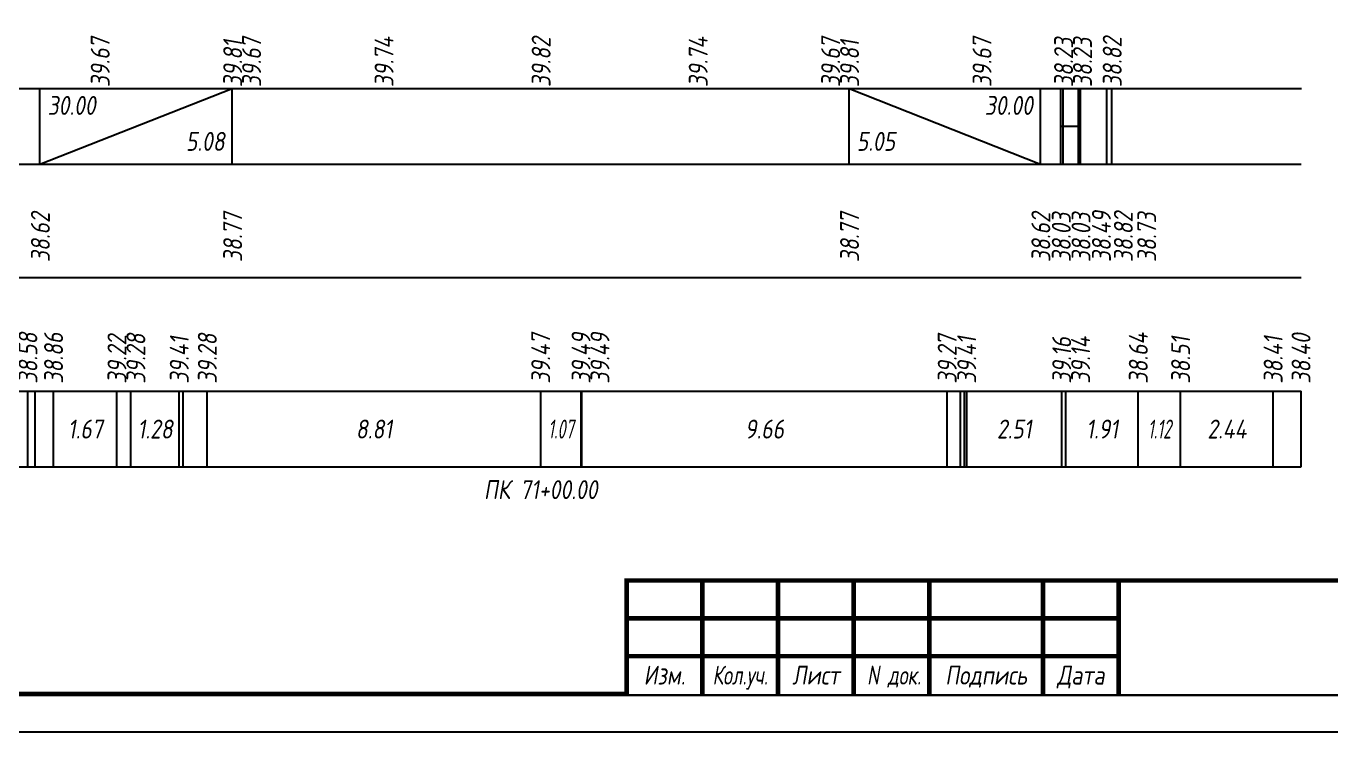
# Model space of a CAD drawing. Extents: x -717 to 1451, y -133302 to 233.
# Drawn here: x 120.6 to 293, y -112119.4 to -112026.2 of the extents above; entities that cross this region are included whole.
import ezdxf
from ezdxf.enums import TextEntityAlignment as Align

# ---------------------------------------------------------------- set-up
doc = ezdxf.new("R2010")
doc.units = 0
for name, color, linetype in [('Зарамочное оформление', 7, 'Continuous'), ('Код_510', 7, 'Continuous'), ('Код_514', 1, 'Continuous'), ('Код_516', 1, 'Continuous'), ('Подписи поперечников', 7, 'Continuous'), ('Таблица', 7, 'Continuous')]:
    doc.layers.add(name, color=color, linetype=linetype)
doc.styles.add('М', font='romand.shx', dxfattribs={"width": 0.8, "oblique": 10, "height": 2.5})

# ---------------------------------------------------------------- blocks, each defined once
blk = doc.blocks.new('Штамп')
at = {"linetype": 'Continuous'}
blk.add_wipeout([(199.95, -411.25), (384.95, -411.25), (384.95, -426.25), (199.95, -426.25)], dxfattribs=at).dxf.layer = 'Зарамочное оформление'
at = {"layer": 'Зарамочное оформление', "linetype": 'Continuous', "lineweight": -3, "const_width": 0.6, "flags": 128}
for points in [[(199.95, -426.25), (199.95, -411.25), (384.95, -411.25)], [(209.95, -411.25), (209.95, -426.25)], [(219.95, -411.25), (219.95, -426.25)], [(229.95, -411.25), (229.95, -426.25)], [(239.95, -411.25), (239.95, -426.25)], [(254.95, -411.25), (254.95, -426.25)], [(264.95, -411.25), (264.95, -426.25)], [(199.95, -416.25), (264.95, -416.25)], [(199.95, -421.25), (264.95, -421.25)]]:
    blk.add_lwpolyline(points, dxfattribs=at)
at = {"layer": 'Зарамочное оформление', "linetype": 'Continuous', "style": 'М', "oblique": 10}
for s, width, p in [('Изм.', 0.8, (204.95, -423.75)), ('Кол.уч.', 0.7, (214.95, -423.75)), ('Лист', 0.8, (224.95, -423.75)), ('N док.', 0.7, (235.28, -423.75)), ('Подпись', 0.8, (247.45, -423.75)), ('Дата', 0.8, (259.95, -423.75))]:
    blk.add_text(s, height=2.5, dxfattribs=dict(at, width=width)).set_placement(p, align=Align.MIDDLE_CENTER)
blk = doc.blocks.new('шифр')
blk.add_blockref('Штамп', (0, -111748))

msp = doc.modelspace()

# ---------------------------------------------------------------- linework, layer by layer
at = {"flags": 128}
msp.add_lwpolyline([(-30.054, -112119.421), (389.946, -112119.421), (389.946, -111822.421), (-30.054, -111822.421)], close=True, dxfattribs=at)
at = {"const_width": 0.6, "flags": 128}
msp.add_lwpolyline([(-10.054, -112114.421), (384.946, -112114.421), (384.946, -111827.421), (-10.054, -111827.421)], close=True, dxfattribs=at)
at = {"layer": 'Код_510'}
for p, q in [((120.852, -112084.421), (120.852, -112074.421)), ((121.793, -112084.421), (121.793, -112074.421)), ((124.245, -112084.421), (124.245, -112074.421)), ((132.618, -112084.421), (132.618, -112074.421)), ((134.468, -112084.421), (134.468, -112074.421)), ((140.846, -112084.421), (140.846, -112074.421)), ((141.347, -112084.421), (141.347, -112074.421)), ((144.556, -112084.421), (144.556, -112074.421)), ((188.601, -112084.421), (188.601, -112074.421)), ((193.927, -112084.421), (193.927, -112074.421)), ((194.022, -112084.421), (194.022, -112074.421))]:
    msp.add_line(p, q, dxfattribs=at)
at = {"layer": 'Код_516'}
for p, q in [((122.447, -112044.421), (122.447, -112034.421)), ((122.447, -112044.421), (147.851, -112034.421)), ((147.851, -112044.421), (147.851, -112034.421))]:
    msp.add_line(p, q, dxfattribs=at)

# ---------------------------------------------------------------- texts
at = {"layer": 'Код_510', "style": 'М', "oblique": 10, "width": 0.8}
for s, p in [('38.58', (120.852, -112073.421)), ('38.86', (124.245, -112073.421)), ('39.22', (132.618, -112073.421)), ('39.28', (135.118, -112073.421)), ('39.28', (144.556, -112073.421)), ('39.47', (188.601, -112073.421)), ('39.49', (193.927, -112073.421)), ('39.49', (196.427, -112073.421)), ('39.41', (140.846, -112073.421))]:
    msp.add_text(s, height=2.5, rotation=90, dxfattribs=at).set_placement(p, align=Align.MIDDLE_LEFT)
at = {"layer": 'Код_510', "style": 'М', "oblique": 10}
for s, width, p in [('1.67', 0.8, (128.431, -112079.421)), ('1.28', 0.8, (137.657, -112079.421)), ('8.81', 0.8, (166.579, -112079.421)), ('1.07', 0.6, (191.264, -112079.421))]:
    msp.add_text(s, height=2.5, dxfattribs=dict(at, width=width)).set_placement(p, align=Align.MIDDLE_CENTER)
at = {"layer": 'Код_514', "style": 'М', "oblique": 10, "width": 0.8}
for s, p in [('39.67', (130.406, -112034.256)), ('39.81', (147.906, -112034.256)), ('39.67', (150.406, -112034.256)), ('39.74', (167.906, -112034.256)), ('39.82', (188.656, -112034.256))]:
    msp.add_text(s, height=2.5, rotation=90, dxfattribs=at).set_placement(p, align=Align.MIDDLE_LEFT)
at = {"layer": 'Код_516', "style": 'М', "oblique": 10, "width": 0.8}
msp.add_text('30.00', height=2.5, dxfattribs=at).set_placement((123.447, -112035.421), align=Align.TOP_LEFT)
msp.add_text('5.08', height=2.5, dxfattribs=at).set_placement((146.851, -112043.421), align=Align.BOTTOM_RIGHT)
for s, p in [('38.62', (122.501, -112057.371)), ('38.77', (147.906, -112057.371))]:
    msp.add_text(s, height=2.5, rotation=90, dxfattribs=at).set_placement(p, align=Align.MIDDLE_LEFT)
at = {"layer": 'Подписи поперечников', "style": 'М', "oblique": 10, "width": 0.8}
msp.add_text('ПК 71+00.00', height=2.5, dxfattribs=at).set_placement((188.601, -112089.421), align=Align.BOTTOM_CENTER)

# ---------------------------------------------------------------- next in the draw order: block references
msp.add_blockref('шифр', (0, 59.829))

# ---------------------------------------------------------------- next in the draw order: linework, layer by layer
at = {"layer": 'Код_510'}
for p, q in [((242.299, -112084.421), (242.299, -112074.421)), ((244.065, -112084.421), (244.065, -112074.421)), ((244.565, -112084.421), (244.565, -112074.421)), ((244.884, -112084.421), (244.884, -112074.421)), ((257.427, -112084.421), (257.427, -112074.421)), ((257.98, -112084.421), (257.98, -112074.421)), ((267.549, -112084.421), (267.549, -112074.421)), ((273.14, -112084.421), (273.14, -112074.421)), ((285.364, -112084.421), (285.364, -112074.421)), ((289.048, -112084.421), (289.048, -112074.421))]:
    msp.add_line(p, q, dxfattribs=at)
at = {"layer": 'Код_516'}
for p, q in [((229.351, -112044.421), (229.351, -112034.421)), ((229.351, -112034.421), (254.623, -112044.421)), ((254.623, -112044.421), (254.623, -112034.421)), ((254.623, -112044.421), (254.623, -112034.421)), ((257.322, -112044.421), (257.322, -112034.421)), ((257.625, -112044.421), (257.625, -112034.421)), ((259.625, -112044.421), (259.625, -112034.421)), ((259.928, -112044.421), (259.928, -112034.421)), ((263.375, -112044.421), (263.375, -112034.421)), ((263.375, -112044.421), (263.375, -112034.421)), ((264.048, -112044.421), (264.048, -112034.421)), ((257.322, -112039.421), (257.625, -112039.421)), ((257.625, -112039.421), (259.625, -112039.421)), ((259.625, -112039.421), (259.928, -112039.421))]:
    msp.add_line(p, q, dxfattribs=at)
at = {"layer": 'Таблица'}
for p, q in [((80, -112034.421), (289.103, -112034.421)), ((79.946, -112044.421), (289.048, -112044.421)), ((79.946, -112059.421), (289.048, -112059.421)), ((79.946, -112074.421), (289.048, -112074.421)), ((79.946, -112084.421), (289.048, -112084.421))]:
    msp.add_line(p, q, dxfattribs=at)

# ---------------------------------------------------------------- next in the draw order: texts
at = {"layer": 'Код_510', "style": 'М', "oblique": 10, "width": 0.8}
for s, p in [('39.27', (242.299, -112073.421)), ('38.64', (267.549, -112073.421)), ('38.40', (289.048, -112073.421)), ('39.41', (244.884, -112073.421)), ('39.16', (257.427, -112073.421)), ('39.14', (259.927, -112073.421)), ('38.51', (273.14, -112073.421)), ('38.41', (285.364, -112073.421))]:
    msp.add_text(s, height=2.5, rotation=90, dxfattribs=at).set_placement(p, align=Align.MIDDLE_LEFT)
at = {"layer": 'Код_510', "style": 'М', "oblique": 10}
for s, width, p in [('9.66', 0.8, (218.16, -112079.421)), ('2.51', 0.8, (251.155, -112079.421)), ('1.91', 0.8, (262.765, -112079.421)), ('1.12', 0.6, (270.344, -112079.421)), ('2.44', 0.8, (279.252, -112079.421))]:
    msp.add_text(s, height=2.5, dxfattribs=dict(at, width=width)).set_placement(p, align=Align.MIDDLE_CENTER)
at = {"layer": 'Код_514', "style": 'М', "oblique": 10, "width": 0.8}
for s, p in [('39.74', (209.406, -112034.256)), ('39.67', (226.906, -112034.256)), ('39.81', (229.406, -112034.256)), ('39.67', (246.906, -112034.256)), ('38.23', (257.679, -112034.256)), ('38.23', (260.179, -112034.256)), ('38.82', (264.103, -112034.256))]:
    msp.add_text(s, height=2.5, rotation=90, dxfattribs=at).set_placement(p, align=Align.MIDDLE_LEFT)
at = {"layer": 'Код_516', "style": 'М', "oblique": 10, "width": 0.8}
msp.add_text('30.00', height=2.5, dxfattribs=at).set_placement((253.623, -112035.421), align=Align.TOP_RIGHT)
msp.add_text('5.05', height=2.5, dxfattribs=at).set_placement((230.351, -112043.421), align=Align.BOTTOM_LEFT)
for s, p in [('38.77', (229.406, -112057.371)), ('38.62', (254.677, -112057.371)), ('38.03', (257.376, -112057.371)), ('38.03', (259.982, -112057.371)), ('38.49', (262.677, -112057.371)), ('38.82', (265.573, -112057.371)), ('38.73', (268.665, -112057.371))]:
    msp.add_text(s, height=2.5, rotation=90, dxfattribs=at).set_placement(p, align=Align.MIDDLE_LEFT)

doc.saveas('drawing.dxf')
